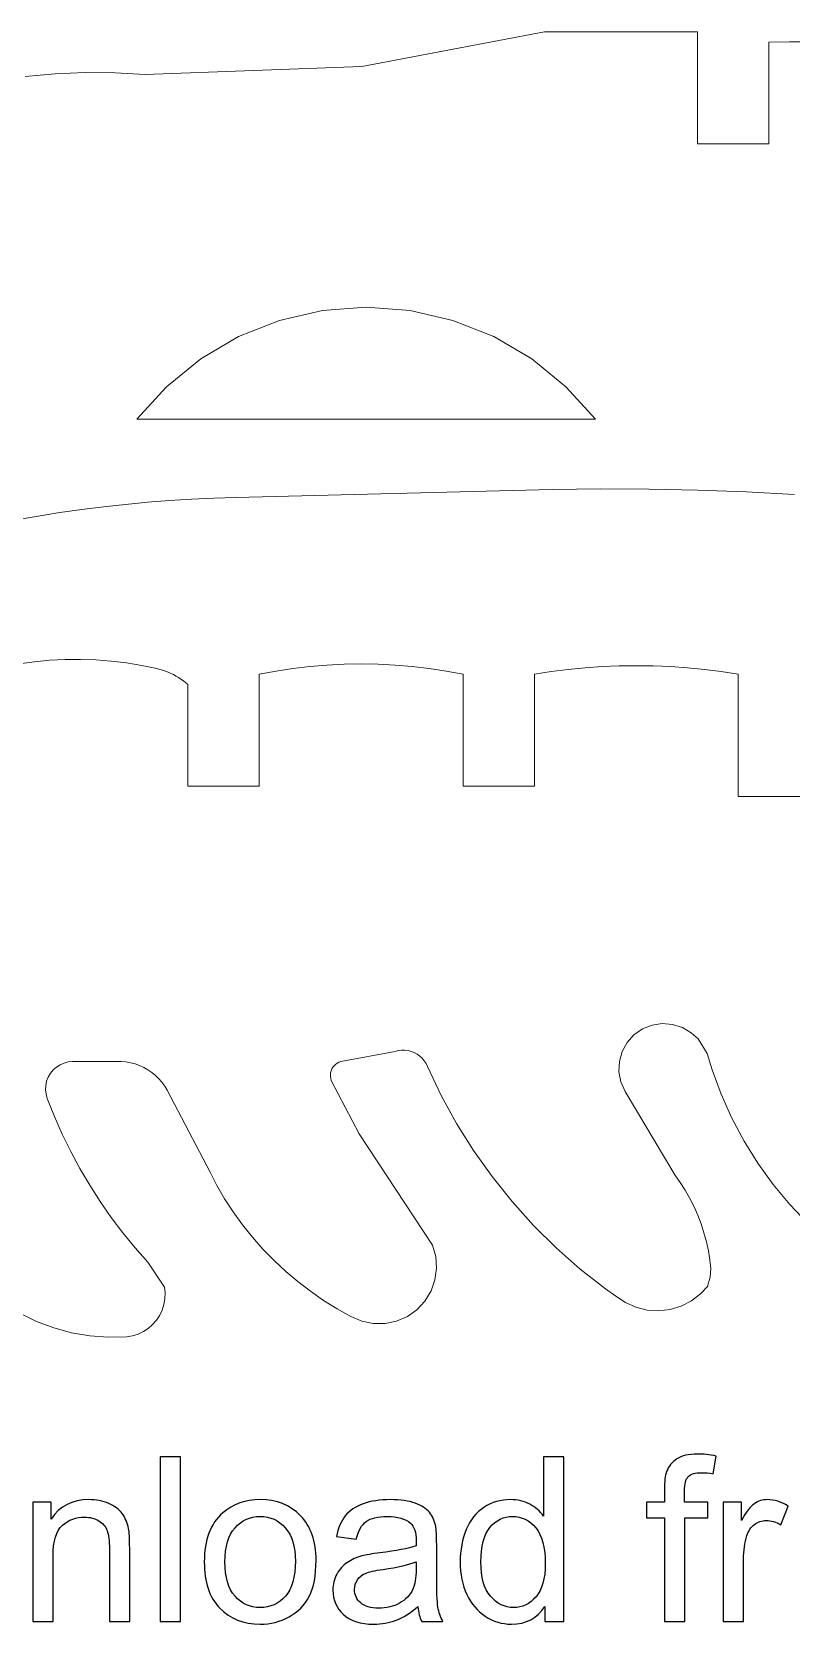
# Model space of a CAD drawing. Header units: millimetres. Extents: x -233 to 120, y -19 to 188.
# Drawn here: x -78.2 to -50.2, y -18.8 to 39.7 of the extents above; entities that cross this region are included whole.
import ezdxf

# ---------------------------------------------------------------- set-up
doc = ezdxf.new("R2010")
doc.units = ezdxf.units.MM
doc.header["$MEASUREMENT"] = 0
doc.layers.add('Layer 1', color=7, linetype='Continuous')

msp = doc.modelspace()

# ---------------------------------------------------------------- linework, layer by layer
at = {"layer": 'Layer 1', "lineweight": 9}
for points in [[(-59.2899, 39.735), (-59.2899, 39.735), (-66.0146, 38.458), (-66.0146, 38.458)], [(-53.6649, 39.735), (-53.6649, 39.735), (-59.2899, 39.735), (-59.2899, 39.735)], [(-53.6649, 35.61), (-53.6649, 35.61), (-53.6649, 39.735), (-53.6649, 39.735)], [(-50.2704, 39.3726), (-50.2704, 39.3726), (-51.0399, 39.36), (-51.0399, 39.36)], [(-51.0399, 39.36), (-51.0399, 39.36), (-51.0399, 35.61), (-51.0399, 35.61)], [(-49.5008, 39.3716), (-49.5008, 39.3716), (-50.2704, 39.3726), (-50.2704, 39.3726)], [(-77.3001, 38.1924), (-77.3001, 38.1924), (-78.4026, 38.097), (-78.4026, 38.097)], [(-76.1943, 38.2352), (-76.1943, 38.2352), (-77.3001, 38.1924), (-77.3001, 38.1924)], [(-75.0877, 38.2253), (-75.0877, 38.2253), (-76.1943, 38.2352), (-76.1943, 38.2352)], [(-73.9828, 38.1626), (-73.9828, 38.1626), (-75.0877, 38.2253), (-75.0877, 38.2253)], [(-66.0146, 38.458), (-66.0146, 38.458), (-73.9828, 38.1626), (-73.9828, 38.1626)], [(-51.0399, 35.61), (-51.0399, 35.61), (-53.6649, 35.61), (-53.6649, 35.61)], [(-69.0442, 29.1225), (-69.0442, 29.1225), (-67.4668, 29.4874), (-67.4668, 29.4874)], [(-67.4668, 29.4874), (-67.4668, 29.4874), (-65.8524, 29.61), (-65.8524, 29.61)], [(-65.8524, 29.61), (-65.8524, 29.61), (-64.2381, 29.4874), (-64.2381, 29.4874)], [(-64.2381, 29.4874), (-64.2381, 29.4874), (-62.6607, 29.1225), (-62.6607, 29.1225)], [(-70.5484, 28.5235), (-70.5484, 28.5235), (-69.0442, 29.1225), (-69.0442, 29.1225)], [(-62.6607, 29.1225), (-62.6607, 29.1225), (-61.1565, 28.5235), (-61.1565, 28.5235)], [(-71.9449, 27.7043), (-71.9449, 27.7043), (-70.5484, 28.5235), (-70.5484, 28.5235)], [(-61.1565, 28.5235), (-61.1565, 28.5235), (-59.76, 27.7043), (-59.76, 27.7043)], [(-73.2017, 26.6837), (-73.2017, 26.6837), (-71.9449, 27.7043), (-71.9449, 27.7043)], [(-59.76, 27.7043), (-59.76, 27.7043), (-58.5032, 26.6837), (-58.5032, 26.6837)], [(-74.2899, 25.485), (-74.2899, 25.485), (-73.2017, 26.6837), (-73.2017, 26.6837)], [(-58.5032, 26.6837), (-58.5032, 26.6837), (-57.4149, 25.485), (-57.4149, 25.485)], [(-74.2899, 25.485), (-74.2899, 25.485), (-57.4149, 25.485), (-57.4149, 25.485)], [(-70.6541, 22.6134), (-70.6541, 22.6134), (-59.006, 22.906), (-59.006, 22.906)], [(-59.006, 22.906), (-59.006, 22.906), (-57.2216, 22.9243), (-57.2216, 22.9243)], [(-57.2216, 22.9243), (-57.2216, 22.9243), (-55.437, 22.9151), (-55.437, 22.9151)], [(-55.437, 22.9151), (-55.437, 22.9151), (-53.6529, 22.8782), (-53.6529, 22.8782)], [(-53.6529, 22.8782), (-53.6529, 22.8782), (-51.8695, 22.8137), (-51.8695, 22.8137)], [(-76.3236, 22.1651), (-76.3236, 22.1651), (-75.5171, 22.2666), (-75.5171, 22.2666)], [(-75.5171, 22.2666), (-75.5171, 22.2666), (-74.7092, 22.3555), (-74.7092, 22.3555)], [(-74.7092, 22.3555), (-74.7092, 22.3555), (-73.8999, 22.4321), (-73.8999, 22.4321)], [(-73.8999, 22.4321), (-73.8999, 22.4321), (-73.0896, 22.4961), (-73.0896, 22.4961)], [(-73.0896, 22.4961), (-73.0896, 22.4961), (-72.2784, 22.5477), (-72.2784, 22.5477)], [(-72.2784, 22.5477), (-72.2784, 22.5477), (-71.4665, 22.5868), (-71.4665, 22.5868)], [(-71.4665, 22.5868), (-71.4665, 22.5868), (-70.6541, 22.6134), (-70.6541, 22.6134)], [(-51.8695, 22.8137), (-51.8695, 22.8137), (-50.0874, 22.7215), (-50.0874, 22.7215)], [(-78.7324, 21.7865), (-78.7324, 21.7865), (-77.9315, 21.9251), (-77.9315, 21.9251)], [(-77.9315, 21.9251), (-77.9315, 21.9251), (-77.1285, 22.0513), (-77.1285, 22.0513)], [(-77.1285, 22.0513), (-77.1285, 22.0513), (-76.3236, 22.1651), (-76.3236, 22.1651)], [(-78.6301, 16.4881), (-78.6301, 16.4881), (-78.0676, 16.5662), (-78.0676, 16.5662)], [(-78.0676, 16.5662), (-78.0676, 16.5662), (-77.5024, 16.62), (-77.5024, 16.62)], [(-77.5024, 16.62), (-77.5024, 16.62), (-76.9353, 16.6494), (-76.9353, 16.6494)], [(-76.9353, 16.6494), (-76.9353, 16.6494), (-76.3675, 16.6544), (-76.3675, 16.6544)], [(-75.8, 16.635), (-75.8, 16.635), (-76.3675, 16.6544), (-76.3675, 16.6544)], [(-75.8, 16.635), (-75.8, 16.635), (-75.2339, 16.5912), (-75.2339, 16.5912)], [(-75.2339, 16.5912), (-75.2339, 16.5912), (-74.6702, 16.523), (-74.6702, 16.523)], [(-74.6702, 16.523), (-74.6702, 16.523), (-74.1099, 16.4307), (-74.1099, 16.4307)], [(-74.1099, 16.4307), (-74.1099, 16.4307), (-73.5542, 16.3143), (-73.5542, 16.3143)], [(-67.9243, 16.391), (-67.9243, 16.391), (-67.2973, 16.4432), (-67.2973, 16.4432)], [(-67.2973, 16.4432), (-67.2973, 16.4432), (-66.669, 16.4745), (-66.669, 16.4745)], [(-66.669, 16.4745), (-66.669, 16.4745), (-66.0399, 16.485), (-66.0399, 16.485)], [(-66.0399, 16.485), (-66.0399, 16.485), (-65.4109, 16.4745), (-65.4109, 16.4745)], [(-65.4109, 16.4745), (-65.4109, 16.4745), (-64.7826, 16.4432), (-64.7826, 16.4432)], [(-64.7826, 16.4432), (-64.7826, 16.4432), (-64.1556, 16.391), (-64.1556, 16.391)], [(-56.5428, 16.4138), (-56.5428, 16.4138), (-57.1701, 16.3877), (-57.1701, 16.3877)], [(-55.9149, 16.4225), (-55.9149, 16.4225), (-56.5428, 16.4138), (-56.5428, 16.4138)], [(-55.2871, 16.4138), (-55.2871, 16.4138), (-55.9149, 16.4225), (-55.9149, 16.4225)], [(-54.6598, 16.3877), (-54.6598, 16.3877), (-55.2871, 16.4138), (-55.2871, 16.4138)], [(-73.4501, 16.2875), (-73.4501, 16.2875), (-73.5542, 16.3143), (-73.5542, 16.3143)], [(-73.3471, 16.2565), (-73.3471, 16.2565), (-73.4501, 16.2875), (-73.4501, 16.2875)], [(-73.2454, 16.2215), (-73.2454, 16.2215), (-73.3471, 16.2565), (-73.3471, 16.2565)], [(-73.1453, 16.1825), (-73.1453, 16.1825), (-73.2454, 16.2215), (-73.2454, 16.2215)], [(-73.0467, 16.1396), (-73.0467, 16.1396), (-73.1453, 16.1825), (-73.1453, 16.1825)], [(-72.9499, 16.0928), (-72.9499, 16.0928), (-73.0467, 16.1396), (-73.0467, 16.1396)], [(-72.8551, 16.0421), (-72.8551, 16.0421), (-72.9499, 16.0928), (-72.9499, 16.0928)], [(-72.7623, 15.9878), (-72.7623, 15.9878), (-72.8551, 16.0421), (-72.8551, 16.0421)], [(-72.6718, 15.9298), (-72.6718, 15.9298), (-72.7623, 15.9878), (-72.7623, 15.9878)], [(-72.5836, 15.8683), (-72.5836, 15.8683), (-72.6718, 15.9298), (-72.6718, 15.9298)], [(-72.498, 15.8033), (-72.498, 15.8033), (-72.5836, 15.8683), (-72.5836, 15.8683)], [(-69.7899, 16.11), (-69.7899, 16.11), (-69.1713, 16.2243), (-69.1713, 16.2243)], [(-69.7899, 16.11), (-69.7899, 16.11), (-69.7899, 11.985), (-69.7899, 11.985)], [(-69.1713, 16.2243), (-69.1713, 16.2243), (-68.5492, 16.318), (-68.5492, 16.318)], [(-68.5492, 16.318), (-68.5492, 16.318), (-67.9243, 16.391), (-67.9243, 16.391)], [(-64.1556, 16.391), (-64.1556, 16.391), (-63.5307, 16.318), (-63.5307, 16.318)], [(-63.5307, 16.318), (-63.5307, 16.318), (-62.9086, 16.2243), (-62.9086, 16.2243)], [(-62.9086, 16.2243), (-62.9086, 16.2243), (-62.2899, 16.11), (-62.2899, 16.11)], [(-62.2899, 11.985), (-62.2899, 11.985), (-62.2899, 16.11), (-62.2899, 16.11)], [(-59.0444, 16.2053), (-59.0444, 16.2053), (-59.6649, 16.11), (-59.6649, 16.11)], [(-59.6649, 16.11), (-59.6649, 16.11), (-59.6649, 11.985), (-59.6649, 11.985)], [(-58.4214, 16.2834), (-58.4214, 16.2834), (-59.0444, 16.2053), (-59.0444, 16.2053)], [(-57.7964, 16.3442), (-57.7964, 16.3442), (-58.4214, 16.2834), (-58.4214, 16.2834)], [(-57.1701, 16.3877), (-57.1701, 16.3877), (-57.7964, 16.3442), (-57.7964, 16.3442)], [(-54.0334, 16.3442), (-54.0334, 16.3442), (-54.6598, 16.3877), (-54.6598, 16.3877)], [(-53.4085, 16.2834), (-53.4085, 16.2834), (-54.0334, 16.3442), (-54.0334, 16.3442)], [(-52.7855, 16.2053), (-52.7855, 16.2053), (-53.4085, 16.2834), (-53.4085, 16.2834)], [(-52.1649, 16.11), (-52.1649, 16.11), (-52.7855, 16.2053), (-52.7855, 16.2053)], [(-52.1649, 11.61), (-52.1649, 11.61), (-52.1649, 16.11), (-52.1649, 16.11)], [(-72.4149, 15.735), (-72.4149, 15.735), (-72.498, 15.8033), (-72.498, 15.8033)], [(-72.4149, 11.985), (-72.4149, 11.985), (-72.4149, 15.735), (-72.4149, 15.735)], [(-69.7899, 11.985), (-69.7899, 11.985), (-72.4149, 11.985), (-72.4149, 11.985)], [(-59.6649, 11.985), (-59.6649, 11.985), (-62.2899, 11.985), (-62.2899, 11.985)], [(-49.5399, 11.61), (-49.5399, 11.61), (-52.1649, 11.61), (-52.1649, 11.61)], [(-55.6851, 3.0647), (-55.6851, 3.0647), (-55.9972, 2.8473), (-55.9972, 2.8473)], [(-55.3315, 3.205), (-55.3315, 3.205), (-55.6851, 3.0647), (-55.6851, 3.0647)], [(-54.9552, 3.2608), (-54.9552, 3.2608), (-55.3315, 3.205), (-55.3315, 3.205)], [(-54.5761, 3.2289), (-54.5761, 3.2289), (-54.9552, 3.2608), (-54.9552, 3.2608)], [(-54.2144, 3.1113), (-54.2144, 3.1113), (-54.5761, 3.2289), (-54.5761, 3.2289)], [(-53.8892, 2.914), (-53.8892, 2.914), (-54.2144, 3.1113), (-54.2144, 3.1113)], [(-56.2513, 2.5642), (-56.2513, 2.5642), (-56.4339, 2.2305), (-56.4339, 2.2305)], [(-55.9972, 2.8473), (-55.9972, 2.8473), (-56.2513, 2.5642), (-56.2513, 2.5642)], [(-53.8892, 2.914), (-53.8892, 2.914), (-53.6411, 2.697), (-53.6411, 2.697)], [(-53.6411, 2.697), (-53.6411, 2.697), (-53.2996, 2.1639), (-53.2996, 2.1639)], [(-77.1204, 1.745), (-77.1204, 1.745), (-76.9728, 1.8081), (-76.9728, 1.8081)], [(-76.9728, 1.8081), (-76.9728, 1.8081), (-76.817, 1.8467), (-76.817, 1.8467)], [(-76.817, 1.8467), (-76.817, 1.8467), (-76.6571, 1.86), (-76.6571, 1.86)], [(-76.6571, 1.86), (-76.6571, 1.86), (-74.8773, 1.86), (-74.8773, 1.86)], [(-74.7033, 1.8476), (-74.7033, 1.8476), (-74.8773, 1.86), (-74.8773, 1.86)], [(-74.5312, 1.8199), (-74.5312, 1.8199), (-74.7033, 1.8476), (-74.7033, 1.8476)], [(-74.3621, 1.7772), (-74.3621, 1.7772), (-74.5312, 1.8199), (-74.5312, 1.8199)], [(-74.1975, 1.7196), (-74.1975, 1.7196), (-74.3621, 1.7772), (-74.3621, 1.7772)], [(-66.9827, 1.7589), (-66.9827, 1.7589), (-67.0356, 1.7086), (-67.0356, 1.7086)], [(-66.9233, 1.8014), (-66.9233, 1.8014), (-66.9827, 1.7589), (-66.9827, 1.7589)], [(-66.8587, 1.8353), (-66.8587, 1.8353), (-66.9233, 1.8014), (-66.9233, 1.8014)], [(-66.7899, 1.86), (-66.7899, 1.86), (-66.8587, 1.8353), (-66.8587, 1.8353)], [(-66.7899, 1.86), (-66.7899, 1.86), (-64.7899, 2.235), (-64.7899, 2.235)], [(-64.6731, 2.264), (-64.6731, 2.264), (-64.7899, 2.235), (-64.7899, 2.235)], [(-64.5536, 2.2785), (-64.5536, 2.2785), (-64.6731, 2.264), (-64.6731, 2.264)], [(-64.4332, 2.2781), (-64.4332, 2.2781), (-64.5536, 2.2785), (-64.5536, 2.2785)], [(-64.3138, 2.2629), (-64.3138, 2.2629), (-64.4332, 2.2781), (-64.4332, 2.2781)], [(-64.1972, 2.2331), (-64.1972, 2.2331), (-64.3138, 2.2629), (-64.3138, 2.2629)], [(-64.0851, 2.1892), (-64.0851, 2.1892), (-64.1972, 2.2331), (-64.1972, 2.2331)], [(-63.9793, 2.1318), (-63.9793, 2.1318), (-64.0851, 2.1892), (-64.0851, 2.1892)], [(-63.8813, 2.0619), (-63.8813, 2.0619), (-63.9793, 2.1318), (-63.9793, 2.1318)], [(-63.7927, 1.9804), (-63.7927, 1.9804), (-63.8813, 2.0619), (-63.8813, 2.0619)], [(-63.7148, 1.8886), (-63.7148, 1.8886), (-63.7927, 1.9804), (-63.7927, 1.9804)], [(-63.6487, 1.788), (-63.6487, 1.788), (-63.7148, 1.8886), (-63.7148, 1.8886)], [(-63.5956, 1.68), (-63.5956, 1.68), (-63.6487, 1.788), (-63.6487, 1.788)], [(-56.5353, 1.8638), (-56.5353, 1.8638), (-56.5502, 1.4837), (-56.5502, 1.4837)], [(-56.4339, 2.2305), (-56.4339, 2.2305), (-56.5353, 1.8638), (-56.5353, 1.8638)], [(-53.2996, 2.1639), (-53.2996, 2.1639), (-53.121, 1.5595), (-53.121, 1.5595)], [(-77.6151, 1.1395), (-77.6151, 1.1395), (-77.558, 1.2895), (-77.558, 1.2895)], [(-77.558, 1.2895), (-77.558, 1.2895), (-77.4776, 1.4284), (-77.4776, 1.4284)], [(-77.4776, 1.4284), (-77.4776, 1.4284), (-77.3761, 1.5527), (-77.3761, 1.5527)], [(-77.3761, 1.5527), (-77.3761, 1.5527), (-77.256, 1.6591), (-77.256, 1.6591)], [(-77.256, 1.6591), (-77.256, 1.6591), (-77.1204, 1.745), (-77.1204, 1.745)], [(-74.0386, 1.6478), (-74.0386, 1.6478), (-74.1975, 1.7196), (-74.1975, 1.7196)], [(-73.8866, 1.5623), (-73.8866, 1.5623), (-74.0386, 1.6478), (-74.0386, 1.6478)], [(-73.7428, 1.4636), (-73.7428, 1.4636), (-73.8866, 1.5623), (-73.8866, 1.5623)], [(-73.6083, 1.3527), (-73.6083, 1.3527), (-73.7428, 1.4636), (-73.7428, 1.4636)], [(-73.4841, 1.2303), (-73.4841, 1.2303), (-73.6083, 1.3527), (-73.6083, 1.3527)], [(-73.3711, 1.0974), (-73.3711, 1.0974), (-73.4841, 1.2303), (-73.4841, 1.2303)], [(-67.1647, 1.4505), (-67.1647, 1.4505), (-67.1733, 1.378), (-67.1733, 1.378)], [(-67.1733, 1.378), (-67.1733, 1.378), (-67.1717, 1.305), (-67.1717, 1.305)], [(-67.1717, 1.305), (-67.1717, 1.305), (-67.1601, 1.2329), (-67.1601, 1.2329)], [(-67.1462, 1.5211), (-67.1462, 1.5211), (-67.1647, 1.4505), (-67.1647, 1.4505)], [(-67.1601, 1.2329), (-67.1601, 1.2329), (-67.1386, 1.1631), (-67.1386, 1.1631)], [(-67.1182, 1.5885), (-67.1182, 1.5885), (-67.1462, 1.5211), (-67.1462, 1.5211)], [(-67.081, 1.6514), (-67.081, 1.6514), (-67.1182, 1.5885), (-67.1182, 1.5885)], [(-67.0356, 1.7086), (-67.0356, 1.7086), (-67.081, 1.6514), (-67.081, 1.6514)], [(-63.5956, 1.68), (-63.5956, 1.68), (-63.0901, 0.6173), (-63.0901, 0.6173)], [(-56.5502, 1.4837), (-56.5502, 1.4837), (-56.4777, 1.1103), (-56.4777, 1.1103)], [(-53.121, 1.5595), (-53.121, 1.5595), (-52.7877, 0.6594), (-52.7877, 0.6594)], [(-77.6544, 0.8219), (-77.6544, 0.8219), (-77.6475, 0.9823), (-77.6475, 0.9823)], [(-77.6355, 0.6626), (-77.6355, 0.6626), (-77.6544, 0.8219), (-77.6544, 0.8219)], [(-77.6475, 0.9823), (-77.6475, 0.9823), (-77.6151, 1.1395), (-77.6151, 1.1395)], [(-77.5913, 0.5083), (-77.5913, 0.5083), (-77.6355, 0.6626), (-77.6355, 0.6626)], [(-73.2703, 0.9551), (-73.2703, 0.9551), (-73.3711, 1.0974), (-73.3711, 1.0974)], [(-73.1825, 0.8045), (-73.1825, 0.8045), (-73.2703, 0.9551), (-73.2703, 0.9551)], [(-73.1825, 0.8045), (-73.1825, 0.8045), (-71.5899, -2.2275), (-71.5899, -2.2275)], [(-66.1149, -0.8025), (-66.1149, -0.8025), (-67.1386, 1.1631), (-67.1386, 1.1631)], [(-63.0901, 0.6173), (-63.0901, 0.6173), (-62.5241, -0.4145), (-62.5241, -0.4145)], [(-56.4777, 1.1103), (-56.4777, 1.1103), (-56.3218, 0.7633), (-56.3218, 0.7633)], [(-54.4899, -2.3025), (-54.4899, -2.3025), (-56.3218, 0.7633), (-56.3218, 0.7633)], [(-52.7877, 0.6594), (-52.7877, 0.6594), (-52.3945, -0.2162), (-52.3945, -0.2162)], [(-77.5913, 0.5083), (-77.5913, 0.5083), (-77.3284, -0.1537), (-77.3284, -0.1537)], [(-77.3284, -0.1537), (-77.3284, -0.1537), (-77.0402, -0.805), (-77.0402, -0.805)], [(-62.5241, -0.4145), (-62.5241, -0.4145), (-61.8996, -1.4119), (-61.8996, -1.4119)], [(-52.3945, -0.2162), (-52.3945, -0.2162), (-51.9433, -1.0634), (-51.9433, -1.0634)], [(-77.0402, -0.805), (-77.0402, -0.805), (-76.7273, -1.4448), (-76.7273, -1.4448)], [(-63.4149, -4.89), (-63.4149, -4.89), (-66.1149, -0.8025), (-66.1149, -0.8025)], [(-51.9433, -1.0634), (-51.9433, -1.0634), (-51.4361, -1.8782), (-51.4361, -1.8782)], [(-76.7273, -1.4448), (-76.7273, -1.4448), (-76.3899, -2.0721), (-76.3899, -2.0721)], [(-61.8996, -1.4119), (-61.8996, -1.4119), (-61.2184, -2.3715), (-61.2184, -2.3715)], [(-76.3899, -2.0721), (-76.3899, -2.0721), (-76.0287, -2.6859), (-76.0287, -2.6859)], [(-71.5899, -2.2275), (-71.5899, -2.2275), (-71.3649, -2.6775), (-71.3649, -2.6775)], [(-54.292, -2.5828), (-54.292, -2.5828), (-54.4899, -2.3025), (-54.4899, -2.3025)], [(-51.4361, -1.8782), (-51.4361, -1.8782), (-50.8752, -2.6571), (-50.8752, -2.6571)], [(-76.0287, -2.6859), (-76.0287, -2.6859), (-75.6442, -3.2855), (-75.6442, -3.2855)], [(-71.3649, -2.6775), (-71.3649, -2.6775), (-71.0688, -3.1819), (-71.0688, -3.1819)], [(-61.2184, -2.3715), (-61.2184, -2.3715), (-60.4831, -3.2903), (-60.4831, -3.2903)], [(-54.1085, -2.8726), (-54.1085, -2.8726), (-54.292, -2.5828), (-54.292, -2.5828)], [(-53.9397, -3.1714), (-53.9397, -3.1714), (-54.1085, -2.8726), (-54.1085, -2.8726)], [(-50.8752, -2.6571), (-50.8752, -2.6571), (-50.2631, -3.3965), (-50.2631, -3.3965)], [(-75.6442, -3.2855), (-75.6442, -3.2855), (-75.2369, -3.8698), (-75.2369, -3.8698)], [(-71.0688, -3.1819), (-71.0688, -3.1819), (-70.7487, -3.6714), (-70.7487, -3.6714)], [(-60.4831, -3.2903), (-60.4831, -3.2903), (-59.6959, -4.165), (-59.6959, -4.165)], [(-53.7863, -3.4782), (-53.7863, -3.4782), (-53.9397, -3.1714), (-53.9397, -3.1714)], [(-53.6484, -3.7924), (-53.6484, -3.7924), (-53.7863, -3.4782), (-53.7863, -3.4782)], [(-50.2631, -3.3965), (-50.2631, -3.3965), (-49.6027, -4.0929), (-49.6027, -4.0929)], [(-75.2369, -3.8698), (-75.2369, -3.8698), (-74.8074, -4.438), (-74.8074, -4.438)], [(-70.7487, -3.6714), (-70.7487, -3.6714), (-70.4052, -4.1448), (-70.4052, -4.1448)], [(-53.5266, -4.1132), (-53.5266, -4.1132), (-53.6484, -3.7924), (-53.6484, -3.7924)], [(-74.8074, -4.438), (-74.8074, -4.438), (-74.3565, -4.9893), (-74.3565, -4.9893)], [(-70.4052, -4.1448), (-70.4052, -4.1448), (-70.0393, -4.6011), (-70.0393, -4.6011)], [(-70.0393, -4.6011), (-70.0393, -4.6011), (-69.6517, -5.0391), (-69.6517, -5.0391)], [(-59.6959, -4.165), (-59.6959, -4.165), (-58.8596, -4.9929), (-58.8596, -4.9929)], [(-53.4211, -4.4396), (-53.4211, -4.4396), (-53.5266, -4.1132), (-53.5266, -4.1132)], [(-53.3321, -4.771), (-53.3321, -4.771), (-53.4211, -4.4396), (-53.4211, -4.4396)], [(-74.3565, -4.9893), (-74.3565, -4.9893), (-73.8847, -5.5228), (-73.8847, -5.5228)], [(-69.6517, -5.0391), (-69.6517, -5.0391), (-69.2434, -5.4579), (-69.2434, -5.4579)], [(-63.2963, -5.3066), (-63.2963, -5.3066), (-63.4149, -4.89), (-63.4149, -4.89)], [(-58.8596, -4.9929), (-58.8596, -4.9929), (-57.9769, -5.7711), (-57.9769, -5.7711)], [(-53.2599, -5.1064), (-53.2599, -5.1064), (-53.3321, -4.771), (-53.3321, -4.771)], [(-53.2048, -5.445), (-53.2048, -5.445), (-53.2599, -5.1064), (-53.2599, -5.1064)], [(-73.2794, -6.4316), (-73.2794, -6.4316), (-73.8847, -5.5228), (-73.8847, -5.5228)], [(-69.2434, -5.4579), (-69.2434, -5.4579), (-68.8153, -5.8565), (-68.8153, -5.8565)], [(-68.8153, -5.8565), (-68.8153, -5.8565), (-68.3685, -6.2339), (-68.3685, -6.2339)], [(-63.3226, -6.168), (-63.3226, -6.168), (-63.2651, -5.7387), (-63.2651, -5.7387)], [(-63.2651, -5.7387), (-63.2651, -5.7387), (-63.2963, -5.3066), (-63.2963, -5.3066)], [(-57.9769, -5.7711), (-57.9769, -5.7711), (-57.0507, -6.4971), (-57.0507, -6.4971)], [(-53.2048, -5.445), (-53.2048, -5.445), (-53.1725, -5.7551), (-53.1725, -5.7551)], [(-53.1725, -5.7551), (-53.1725, -5.7551), (-53.1957, -6.0659), (-53.1957, -6.0659)], [(-73.2562, -6.6451), (-73.2562, -6.6451), (-73.2794, -6.4316), (-73.2794, -6.4316)], [(-68.3685, -6.2339), (-68.3685, -6.2339), (-67.9039, -6.5893), (-67.9039, -6.5893)], [(-63.4665, -6.5766), (-63.4665, -6.5766), (-63.3226, -6.168), (-63.3226, -6.168)], [(-53.2859, -6.394), (-53.2859, -6.394), (-53.5457, -6.6784), (-53.5457, -6.6784)], [(-53.2738, -6.3677), (-53.2738, -6.3677), (-53.2859, -6.394), (-53.2859, -6.394)], [(-53.1957, -6.0659), (-53.1957, -6.0659), (-53.2738, -6.3677), (-53.2738, -6.3677)], [(-73.2982, -7.0718), (-73.2982, -7.0718), (-73.2626, -6.8599), (-73.2626, -6.8599)], [(-73.2626, -6.8599), (-73.2626, -6.8599), (-73.2562, -6.6451), (-73.2562, -6.6451)], [(-67.9039, -6.5893), (-67.9039, -6.5893), (-67.4227, -6.9217), (-67.4227, -6.9217)], [(-67.4227, -6.9217), (-67.4227, -6.9217), (-66.926, -7.2306), (-66.926, -7.2306)], [(-63.9857, -7.2645), (-63.9857, -7.2645), (-63.6907, -6.9473), (-63.6907, -6.9473)], [(-63.6907, -6.9473), (-63.6907, -6.9473), (-63.4665, -6.5766), (-63.4665, -6.5766)], [(-57.0507, -6.4971), (-57.0507, -6.4971), (-56.6649, -6.765), (-56.6649, -6.765)], [(-56.3137, -7.0037), (-56.3137, -7.0037), (-56.6649, -6.765), (-56.6649, -6.765)], [(-55.9256, -7.1762), (-55.9256, -7.1762), (-56.3137, -7.0037), (-56.3137, -7.0037)], [(-53.8832, -6.9362), (-53.8832, -6.9362), (-54.2611, -7.13), (-54.2611, -7.13)], [(-53.5457, -6.6784), (-53.5457, -6.6784), (-53.8832, -6.9362), (-53.8832, -6.9362)], [(-78.598, -7.3945), (-78.598, -7.3945), (-77.9879, -7.696), (-77.9879, -7.696)], [(-73.5718, -7.6509), (-73.5718, -7.6509), (-73.4543, -7.471), (-73.4543, -7.471)], [(-73.4543, -7.471), (-73.4543, -7.471), (-73.3625, -7.2767), (-73.3625, -7.2767)], [(-73.3625, -7.2767), (-73.3625, -7.2767), (-73.2982, -7.0718), (-73.2982, -7.0718)], [(-66.926, -7.2306), (-66.926, -7.2306), (-66.4149, -7.515), (-66.4149, -7.515)], [(-66.4149, -7.515), (-66.4149, -7.515), (-66.0178, -7.6879), (-66.0178, -7.6879)], [(-64.7364, -7.6878), (-64.7364, -7.6878), (-64.3393, -7.5148), (-64.3393, -7.5148)], [(-64.3393, -7.5148), (-64.3393, -7.5148), (-63.9857, -7.2645), (-63.9857, -7.2645)], [(-55.5131, -7.2771), (-55.5131, -7.2771), (-55.9256, -7.1762), (-55.9256, -7.1762)], [(-55.0892, -7.3032), (-55.0892, -7.3032), (-55.5131, -7.2771), (-55.5131, -7.2771)], [(-54.6674, -7.2536), (-54.6674, -7.2536), (-55.0892, -7.3032), (-55.0892, -7.3032)], [(-54.2611, -7.13), (-54.2611, -7.13), (-54.6674, -7.2536), (-54.6674, -7.2536)], [(-77.9879, -7.696), (-77.9879, -7.696), (-77.3515, -7.9373), (-77.3515, -7.9373)], [(-77.3515, -7.9373), (-77.3515, -7.9373), (-76.6949, -8.1162), (-76.6949, -8.1162)], [(-76.6949, -8.1162), (-76.6949, -8.1162), (-76.0241, -8.2311), (-76.0241, -8.2311)], [(-74.4532, -8.229), (-74.4532, -8.229), (-74.2483, -8.1642), (-74.2483, -8.1642)], [(-74.2483, -8.1642), (-74.2483, -8.1642), (-74.0542, -8.0721), (-74.0542, -8.0721)], [(-74.0542, -8.0721), (-74.0542, -8.0721), (-73.8746, -7.9543), (-73.8746, -7.9543)], [(-73.8746, -7.9543), (-73.8746, -7.9543), (-73.7127, -7.813), (-73.7127, -7.813)], [(-73.7127, -7.813), (-73.7127, -7.813), (-73.5718, -7.6509), (-73.5718, -7.6509)], [(-66.0178, -7.6879), (-66.0178, -7.6879), (-65.5937, -7.7762), (-65.5937, -7.7762)], [(-65.5937, -7.7762), (-65.5937, -7.7762), (-65.1605, -7.7762), (-65.1605, -7.7762)], [(-65.1605, -7.7762), (-65.1605, -7.7762), (-64.7364, -7.6878), (-64.7364, -7.6878)], [(-76.0241, -8.2311), (-76.0241, -8.2311), (-75.3453, -8.2808), (-75.3453, -8.2808)], [(-75.3453, -8.2808), (-75.3453, -8.2808), (-74.6649, -8.265), (-74.6649, -8.265)], [(-74.6649, -8.265), (-74.6649, -8.265), (-74.4532, -8.229), (-74.4532, -8.229)]]:
    msp.add_open_spline(points, degree=3, dxfattribs=at)
at = {"layer": 'Layer 1', "color": 250}
for points, knots in [([(-73.431, -18.7382), (-73.431, -18.7382), (-73.431, -12.676), (-73.431, -12.676), (-73.431, -12.676), (-73.431, -12.676), (-72.686, -12.676), (-72.686, -12.676), (-72.686, -12.676), (-72.686, -12.676), (-72.686, -18.7382), (-72.686, -18.7382), (-72.686, -18.7382), (-72.686, -18.7382), (-73.431, -18.7382), (-73.431, -18.7382)], [0, 0, 0, 0, 0.2, 0.2, 0.2, 0.2, 0.4, 0.4, 0.4, 0.4, 0.6, 0.6, 0.6, 0.6, 1, 1, 1, 1]), ([(-59.279, -18.7382), (-59.279, -18.7382), (-59.279, -18.1808), (-59.279, -18.1808), (-59.279, -18.1808), (-59.5569, -18.614), (-59.9662, -18.8313), (-60.5066, -18.8313), (-60.5066, -18.8313), (-60.8566, -18.8313), (-61.1783, -18.7354), (-61.4704, -18.5421), (-61.4704, -18.5421), (-61.7639, -18.3501), (-61.9911, -18.0806), (-62.1534, -17.7363), (-62.1534, -17.7363), (-62.3143, -17.3906), (-62.3947, -16.9941), (-62.3947, -16.5453), (-62.3947, -16.5453), (-62.3947, -16.1079), (-62.3213, -15.7114), (-62.176, -15.3543), (-62.176, -15.3543), (-62.0292, -14.9987), (-61.8105, -14.725), (-61.5184, -14.5359), (-61.5184, -14.5359), (-61.2277, -14.3454), (-60.9003, -14.2508), (-60.5405, -14.2508), (-60.5405, -14.2508), (-60.2752, -14.2508), (-60.0395, -14.3073), (-59.8335, -14.4188), (-59.8335, -14.4188), (-59.6275, -14.5303), (-59.4596, -14.677), (-59.3298, -14.8562), (-59.3298, -14.8562), (-59.3298, -14.8562), (-59.3298, -12.676), (-59.3298, -12.676), (-59.3298, -12.676), (-59.3298, -12.676), (-58.5847, -12.676), (-58.5847, -12.676), (-58.5847, -12.676), (-58.5847, -12.676), (-58.5847, -18.7382), (-58.5847, -18.7382), (-58.5847, -18.7382), (-58.5847, -18.7382), (-59.279, -18.7382), (-59.279, -18.7382)], [0, 0, 0, 0, 0.0666667, 0.0666667, 0.0666667, 0.0666667, 0.1333333, 0.1333333, 0.1333333, 0.1333333, 0.2, 0.2, 0.2, 0.2, 0.2666667, 0.2666667, 0.2666667, 0.2666667, 0.3333333, 0.3333333, 0.3333333, 0.3333333, 0.4, 0.4, 0.4, 0.4, 0.4666667, 0.4666667, 0.4666667, 0.4666667, 0.5333333, 0.5333333, 0.5333333, 0.5333333, 0.6, 0.6, 0.6, 0.6, 0.6666667, 0.6666667, 0.6666667, 0.6666667, 0.7333333, 0.7333333, 0.7333333, 0.7333333, 0.8, 0.8, 0.8, 0.8, 0.8666667, 0.8666667, 0.8666667, 0.8666667, 1, 1, 1, 1]), ([(-54.8763, -18.7382), (-54.8763, -18.7382), (-54.8763, -14.9197), (-54.8763, -14.9197), (-54.8763, -14.9197), (-54.8763, -14.9197), (-55.5367, -14.9197), (-55.5367, -14.9197), (-55.5367, -14.9197), (-55.5367, -14.9197), (-55.5367, -14.344), (-55.5367, -14.344), (-55.5367, -14.344), (-55.5367, -14.344), (-54.8763, -14.344), (-54.8763, -14.344), (-54.8763, -14.344), (-54.8763, -14.344), (-54.8763, -13.8783), (-54.8763, -13.8783), (-54.8763, -13.8783), (-54.8763, -13.5834), (-54.8509, -13.3647), (-54.7987, -13.2221), (-54.7987, -13.2221), (-54.7267, -13.0302), (-54.6025, -12.8736), (-54.4219, -12.7537), (-54.4219, -12.7537), (-54.2427, -12.6337), (-53.9901, -12.5744), (-53.6656, -12.5744), (-53.6656, -12.5744), (-53.4553, -12.5744), (-53.2239, -12.5998), (-52.9699, -12.6492), (-52.9699, -12.6492), (-52.9699, -12.6492), (-53.0814, -13.3012), (-53.0814, -13.3012), (-53.0814, -13.3012), (-53.2366, -13.2744), (-53.3819, -13.2602), (-53.5202, -13.2602), (-53.5202, -13.2602), (-53.746, -13.2602), (-53.9054, -13.3082), (-54, -13.4042), (-54, -13.4042), (-54.0931, -13.5001), (-54.1397, -13.6793), (-54.1397, -13.9418), (-54.1397, -13.9418), (-54.1397, -13.9418), (-54.1397, -14.344), (-54.1397, -14.344), (-54.1397, -14.344), (-54.1397, -14.344), (-53.2846, -14.344), (-53.2846, -14.344), (-53.2846, -14.344), (-53.2846, -14.344), (-53.2846, -14.9197), (-53.2846, -14.9197), (-53.2846, -14.9197), (-53.2846, -14.9197), (-54.1312, -14.9197), (-54.1312, -14.9197), (-54.1312, -14.9197), (-54.1312, -14.9197), (-54.1312, -18.7382), (-54.1312, -18.7382), (-54.1312, -18.7382), (-54.1312, -18.7382), (-54.8763, -18.7382), (-54.8763, -18.7382)], [0, 0, 0, 0, 0.05, 0.05, 0.05, 0.05, 0.1, 0.1, 0.1, 0.1, 0.15, 0.15, 0.15, 0.15, 0.2, 0.2, 0.2, 0.2, 0.25, 0.25, 0.25, 0.25, 0.3, 0.3, 0.3, 0.3, 0.35, 0.35, 0.35, 0.35, 0.4, 0.4, 0.4, 0.4, 0.45, 0.45, 0.45, 0.45, 0.5, 0.5, 0.5, 0.5, 0.55, 0.55, 0.55, 0.55, 0.6, 0.6, 0.6, 0.6, 0.65, 0.65, 0.65, 0.65, 0.7, 0.7, 0.7, 0.7, 0.75, 0.75, 0.75, 0.75, 0.8, 0.8, 0.8, 0.8, 0.85, 0.85, 0.85, 0.85, 0.9, 0.9, 0.9, 0.9, 1, 1, 1, 1]), ([(-78.123, -18.7382), (-78.123, -18.7382), (-78.123, -14.344), (-78.123, -14.344), (-78.123, -14.344), (-78.123, -14.344), (-77.4541, -14.344), (-77.4541, -14.344), (-77.4541, -14.344), (-77.4541, -14.344), (-77.4541, -14.9677), (-77.4541, -14.9677), (-77.4541, -14.9677), (-77.1324, -14.4893), (-76.6667, -14.2508), (-76.0585, -14.2508), (-76.0585, -14.2508), (-75.7932, -14.2508), (-75.5505, -14.2988), (-75.329, -14.3934), (-75.329, -14.3934), (-75.1074, -14.4879), (-74.9409, -14.6135), (-74.8309, -14.7673), (-74.8309, -14.7673), (-74.7208, -14.9211), (-74.6432, -15.1046), (-74.5994, -15.3162), (-74.5994, -15.3162), (-74.5726, -15.4545), (-74.5585, -15.6958), (-74.5585, -16.0401), (-74.5585, -16.0401), (-74.5585, -16.0401), (-74.5585, -18.7382), (-74.5585, -18.7382), (-74.5585, -18.7382), (-74.5585, -18.7382), (-75.3036, -18.7382), (-75.3036, -18.7382), (-75.3036, -18.7382), (-75.3036, -18.7382), (-75.3036, -16.0684), (-75.3036, -16.0684), (-75.3036, -16.0684), (-75.3036, -15.765), (-75.3318, -15.5378), (-75.3897, -15.3882), (-75.3897, -15.3882), (-75.4475, -15.2386), (-75.5505, -15.1187), (-75.6973, -15.0284), (-75.6973, -15.0284), (-75.844, -14.9395), (-76.0176, -14.8943), (-76.2152, -14.8943), (-76.2152, -14.8943), (-76.5313, -14.8943), (-76.8036, -14.9945), (-77.0336, -15.1963), (-77.0336, -15.1963), (-77.2636, -15.3967), (-77.3779, -15.7791), (-77.3779, -16.3407), (-77.3779, -16.3407), (-77.3779, -16.3407), (-77.3779, -18.7382), (-77.3779, -18.7382), (-77.3779, -18.7382), (-77.3779, -18.7382), (-78.123, -18.7382), (-78.123, -18.7382)], [0, 0, 0, 0, 0.0526316, 0.0526316, 0.0526316, 0.0526316, 0.1052632, 0.1052632, 0.1052632, 0.1052632, 0.1578947, 0.1578947, 0.1578947, 0.1578947, 0.2105263, 0.2105263, 0.2105263, 0.2105263, 0.2631579, 0.2631579, 0.2631579, 0.2631579, 0.3157895, 0.3157895, 0.3157895, 0.3157895, 0.3684211, 0.3684211, 0.3684211, 0.3684211, 0.4210526, 0.4210526, 0.4210526, 0.4210526, 0.4736842, 0.4736842, 0.4736842, 0.4736842, 0.5263158, 0.5263158, 0.5263158, 0.5263158, 0.5789474, 0.5789474, 0.5789474, 0.5789474, 0.6315789, 0.6315789, 0.6315789, 0.6315789, 0.6842105, 0.6842105, 0.6842105, 0.6842105, 0.7368421, 0.7368421, 0.7368421, 0.7368421, 0.7894737, 0.7894737, 0.7894737, 0.7894737, 0.8421053, 0.8421053, 0.8421053, 0.8421053, 0.8947368, 0.8947368, 0.8947368, 0.8947368, 1, 1, 1, 1]), ([(-71.8125, -16.5411), (-71.8125, -15.7297), (-71.5867, -15.1286), (-71.1338, -14.7377), (-71.1338, -14.7377), (-70.757, -14.4131), (-70.2955, -14.2508), (-69.7523, -14.2508), (-69.7523, -14.2508), (-69.1497, -14.2508), (-68.6558, -14.4484), (-68.272, -14.8435), (-68.272, -14.8435), (-67.8896, -15.2372), (-67.6977, -15.7833), (-67.6977, -16.479), (-67.6977, -16.479), (-67.6977, -17.0434), (-67.7823, -17.4865), (-67.9517, -17.8097), (-67.9517, -17.8097), (-68.121, -18.1328), (-68.368, -18.384), (-68.6925, -18.5632), (-68.6925, -18.5632), (-69.0157, -18.7424), (-69.3699, -18.8313), (-69.7523, -18.8313), (-69.7523, -18.8313), (-70.3675, -18.8313), (-70.8642, -18.6352), (-71.2438, -18.2415), (-71.2438, -18.2415), (-71.6234, -17.8478), (-71.8125, -17.2805), (-71.8125, -16.5411)], [0, 0, 0, 0, 0.1, 0.1, 0.1, 0.1, 0.2, 0.2, 0.2, 0.2, 0.3, 0.3, 0.3, 0.3, 0.4, 0.4, 0.4, 0.4, 0.5, 0.5, 0.5, 0.5, 0.6, 0.6, 0.6, 0.6, 0.7, 0.7, 0.7, 0.7, 0.8, 0.8, 0.8, 0.8, 1, 1, 1, 1]), ([(-63.954, -18.1879), (-64.2306, -18.4235), (-64.4973, -18.5886), (-64.7527, -18.686), (-64.7527, -18.686), (-65.0081, -18.7834), (-65.2818, -18.8313), (-65.5754, -18.8313), (-65.5754, -18.8313), (-66.058, -18.8313), (-66.4291, -18.7142), (-66.6887, -18.4786), (-66.6887, -18.4786), (-66.9484, -18.2443), (-67.0782, -17.9437), (-67.0782, -17.5783), (-67.0782, -17.5783), (-67.0782, -17.3638), (-67.0288, -17.1676), (-66.9314, -16.9898), (-66.9314, -16.9898), (-66.8327, -16.812), (-66.7043, -16.6709), (-66.5462, -16.5637), (-66.5462, -16.5637), (-66.3868, -16.4564), (-66.209, -16.3746), (-66.01, -16.3195), (-66.01, -16.3195), (-65.8632, -16.2814), (-65.6417, -16.2448), (-65.3468, -16.2081), (-65.3468, -16.2081), (-64.7456, -16.1375), (-64.3011, -16.0514), (-64.0175, -15.9527), (-64.0175, -15.9527), (-64.0147, -15.8511), (-64.0133, -15.7861), (-64.0133, -15.7593), (-64.0133, -15.7593), (-64.0133, -15.4574), (-64.0838, -15.2443), (-64.2249, -15.1201), (-64.2249, -15.1201), (-64.4154, -14.9522), (-64.6991, -14.8689), (-65.0744, -14.8689), (-65.0744, -14.8689), (-65.4258, -14.8689), (-65.6854, -14.931), (-65.8519, -15.0538), (-65.8519, -15.0538), (-66.0199, -15.1765), (-66.1426, -15.3939), (-66.2231, -15.7071), (-66.2231, -15.7071), (-66.2231, -15.7071), (-66.9512, -15.6055), (-66.9512, -15.6055), (-66.9512, -15.6055), (-66.8849, -15.2937), (-66.7762, -15.0411), (-66.6238, -14.8492), (-66.6238, -14.8492), (-66.4714, -14.6573), (-66.2513, -14.5105), (-65.9634, -14.4061), (-65.9634, -14.4061), (-65.677, -14.3031), (-65.3425, -14.2508), (-64.9643, -14.2508), (-64.9643, -14.2508), (-64.589, -14.2508), (-64.2828, -14.2946), (-64.0471, -14.3835), (-64.0471, -14.3835), (-63.8129, -14.4724), (-63.6393, -14.5825), (-63.5292, -14.7165), (-63.5292, -14.7165), (-63.4192, -14.8506), (-63.3416, -15.0199), (-63.2964, -15.2245), (-63.2964, -15.2245), (-63.2724, -15.3515), (-63.2597, -15.5801), (-63.2597, -15.9089), (-63.2597, -15.9089), (-63.2597, -15.9089), (-63.2597, -16.8967), (-63.2597, -16.8967), (-63.2597, -16.8967), (-63.2597, -17.5867), (-63.2442, -18.0228), (-63.2132, -18.2076), (-63.2132, -18.2076), (-63.1835, -18.3925), (-63.1214, -18.5689), (-63.0311, -18.7382), (-63.0311, -18.7382), (-63.0311, -18.7382), (-63.8101, -18.7382), (-63.8101, -18.7382), (-63.8101, -18.7382), (-63.8848, -18.5816), (-63.9328, -18.3981), (-63.954, -18.1879)], [0, 0, 0, 0, 0.0357143, 0.0357143, 0.0357143, 0.0357143, 0.0714286, 0.0714286, 0.0714286, 0.0714286, 0.1071429, 0.1071429, 0.1071429, 0.1071429, 0.1428571, 0.1428571, 0.1428571, 0.1428571, 0.1785714, 0.1785714, 0.1785714, 0.1785714, 0.2142857, 0.2142857, 0.2142857, 0.2142857, 0.25, 0.25, 0.25, 0.25, 0.2857143, 0.2857143, 0.2857143, 0.2857143, 0.3214286, 0.3214286, 0.3214286, 0.3214286, 0.3571429, 0.3571429, 0.3571429, 0.3571429, 0.3928571, 0.3928571, 0.3928571, 0.3928571, 0.4285714, 0.4285714, 0.4285714, 0.4285714, 0.4642857, 0.4642857, 0.4642857, 0.4642857, 0.5, 0.5, 0.5, 0.5, 0.5357143, 0.5357143, 0.5357143, 0.5357143, 0.5714286, 0.5714286, 0.5714286, 0.5714286, 0.6071429, 0.6071429, 0.6071429, 0.6071429, 0.6428571, 0.6428571, 0.6428571, 0.6428571, 0.6785714, 0.6785714, 0.6785714, 0.6785714, 0.7142857, 0.7142857, 0.7142857, 0.7142857, 0.75, 0.75, 0.75, 0.75, 0.7857143, 0.7857143, 0.7857143, 0.7857143, 0.8214286, 0.8214286, 0.8214286, 0.8214286, 0.8571429, 0.8571429, 0.8571429, 0.8571429, 0.8928571, 0.8928571, 0.8928571, 0.8928571, 0.9285714, 0.9285714, 0.9285714, 0.9285714, 1, 1, 1, 1]), ([(-52.7103, -18.7382), (-52.7103, -18.7382), (-52.7103, -14.344), (-52.7103, -14.344), (-52.7103, -14.344), (-52.7103, -14.344), (-52.0414, -14.344), (-52.0414, -14.344), (-52.0414, -14.344), (-52.0414, -14.344), (-52.0414, -15.0171), (-52.0414, -15.0171), (-52.0414, -15.0171), (-51.8707, -14.7052), (-51.7126, -14.4992), (-51.5673, -14.4004), (-51.5673, -14.4004), (-51.4219, -14.3002), (-51.2625, -14.2508), (-51.0889, -14.2508), (-51.0889, -14.2508), (-50.8377, -14.2508), (-50.5823, -14.3299), (-50.3227, -14.4865), (-50.3227, -14.4865), (-50.3227, -14.4865), (-50.5879, -15.1737), (-50.5879, -15.1737), (-50.5879, -15.1737), (-50.7686, -15.0721), (-50.9492, -15.0213), (-51.1298, -15.0213), (-51.1298, -15.0213), (-51.2921, -15.0213), (-51.4374, -15.0707), (-51.5658, -15.1681), (-51.5658, -15.1681), (-51.6943, -15.2654), (-51.786, -15.4009), (-51.841, -15.5745), (-51.841, -15.5745), (-51.9243, -15.8384), (-51.9652, -16.1276), (-51.9652, -16.4423), (-51.9652, -16.4423), (-51.9652, -16.4423), (-51.9652, -18.7382), (-51.9652, -18.7382), (-51.9652, -18.7382), (-51.9652, -18.7382), (-52.7103, -18.7382), (-52.7103, -18.7382)], [0, 0, 0, 0, 0.0714286, 0.0714286, 0.0714286, 0.0714286, 0.1428571, 0.1428571, 0.1428571, 0.1428571, 0.2142857, 0.2142857, 0.2142857, 0.2142857, 0.2857143, 0.2857143, 0.2857143, 0.2857143, 0.3571429, 0.3571429, 0.3571429, 0.3571429, 0.4285714, 0.4285714, 0.4285714, 0.4285714, 0.5, 0.5, 0.5, 0.5, 0.5714286, 0.5714286, 0.5714286, 0.5714286, 0.6428571, 0.6428571, 0.6428571, 0.6428571, 0.7142857, 0.7142857, 0.7142857, 0.7142857, 0.7857143, 0.7857143, 0.7857143, 0.7857143, 0.8571429, 0.8571429, 0.8571429, 0.8571429, 1, 1, 1, 1]), ([(-71.0505, -16.5425), (-71.0505, -17.1041), (-70.9277, -17.5246), (-70.6822, -17.8026), (-70.6822, -17.8026), (-70.4352, -18.082), (-70.1262, -18.2217), (-69.7523, -18.2217), (-69.7523, -18.2217), (-69.3826, -18.2217), (-69.0749, -18.082), (-68.828, -17.8012), (-68.828, -17.8012), (-68.5825, -17.5204), (-68.4597, -17.0928), (-68.4597, -16.5185), (-68.4597, -16.5185), (-68.4597, -15.9766), (-68.5839, -15.566), (-68.8308, -15.288), (-68.8308, -15.288), (-69.0778, -15.0086), (-69.3854, -14.8689), (-69.7523, -14.8689), (-69.7523, -14.8689), (-70.1262, -14.8689), (-70.4352, -15.0072), (-70.6822, -15.2852), (-70.6822, -15.2852), (-70.9277, -15.5632), (-71.0505, -15.9823), (-71.0505, -16.5425)], [0, 0, 0, 0, 0.1111111, 0.1111111, 0.1111111, 0.1111111, 0.2222222, 0.2222222, 0.2222222, 0.2222222, 0.3333333, 0.3333333, 0.3333333, 0.3333333, 0.4444444, 0.4444444, 0.4444444, 0.4444444, 0.5555556, 0.5555556, 0.5555556, 0.5555556, 0.6666667, 0.6666667, 0.6666667, 0.6666667, 0.7777778, 0.7777778, 0.7777778, 0.7777778, 1, 1, 1, 1]), ([(-61.6327, -16.5467), (-61.6327, -17.1084), (-61.5142, -17.5275), (-61.2757, -17.8055), (-61.2757, -17.8055), (-61.0386, -18.0834), (-60.7578, -18.2217), (-60.4347, -18.2217), (-60.4347, -18.2217), (-60.1087, -18.2217), (-59.8321, -18.0891), (-59.6035, -17.8238), (-59.6035, -17.8238), (-59.3763, -17.5585), (-59.262, -17.1535), (-59.262, -16.6088), (-59.262, -16.6088), (-59.262, -16.0105), (-59.3777, -15.5702), (-59.6106, -15.2894), (-59.6106, -15.2894), (-59.842, -15.0086), (-60.1284, -14.8689), (-60.4685, -14.8689), (-60.4685, -14.8689), (-60.8001, -14.8689), (-61.0767, -15.003), (-61.2997, -15.2725), (-61.2997, -15.2725), (-61.5212, -15.542), (-61.6327, -15.9668), (-61.6327, -16.5467)], [0, 0, 0, 0, 0.1111111, 0.1111111, 0.1111111, 0.1111111, 0.2222222, 0.2222222, 0.2222222, 0.2222222, 0.3333333, 0.3333333, 0.3333333, 0.3333333, 0.4444444, 0.4444444, 0.4444444, 0.4444444, 0.5555556, 0.5555556, 0.5555556, 0.5555556, 0.6666667, 0.6666667, 0.6666667, 0.6666667, 0.7777778, 0.7777778, 0.7777778, 0.7777778, 1, 1, 1, 1]), ([(-64.0133, -16.5369), (-64.2842, -16.6469), (-64.6906, -16.7401), (-65.2325, -16.8163), (-65.2325, -16.8163), (-65.5401, -16.86), (-65.7574, -16.9094), (-65.8844, -16.9644), (-65.8844, -16.9644), (-66.0114, -17.0195), (-66.1088, -17.0999), (-66.1779, -17.2043), (-66.1779, -17.2043), (-66.2471, -17.3101), (-66.2823, -17.4273), (-66.2823, -17.5571), (-66.2823, -17.5571), (-66.2823, -17.7532), (-66.2075, -17.9183), (-66.0566, -18.0496), (-66.0566, -18.0496), (-65.9056, -18.1808), (-65.6854, -18.2471), (-65.3961, -18.2471), (-65.3961, -18.2471), (-65.1097, -18.2471), (-64.8543, -18.185), (-64.6299, -18.0595), (-64.6299, -18.0595), (-64.407, -17.9353), (-64.2419, -17.7645), (-64.1374, -17.5486), (-64.1374, -17.5486), (-64.057, -17.3807), (-64.0175, -17.1338), (-64.0175, -16.8078), (-64.0175, -16.8078), (-64.0175, -16.8078), (-64.0133, -16.5369), (-64.0133, -16.5369)], [0, 0, 0, 0, 0.0909091, 0.0909091, 0.0909091, 0.0909091, 0.1818182, 0.1818182, 0.1818182, 0.1818182, 0.2727273, 0.2727273, 0.2727273, 0.2727273, 0.3636364, 0.3636364, 0.3636364, 0.3636364, 0.4545455, 0.4545455, 0.4545455, 0.4545455, 0.5454545, 0.5454545, 0.5454545, 0.5454545, 0.6363636, 0.6363636, 0.6363636, 0.6363636, 0.7272727, 0.7272727, 0.7272727, 0.7272727, 0.8181818, 0.8181818, 0.8181818, 0.8181818, 1, 1, 1, 1])]:
    msp.add_open_spline(points, degree=3, knots=knots, dxfattribs=at)

doc.saveas('drawing.dxf')
